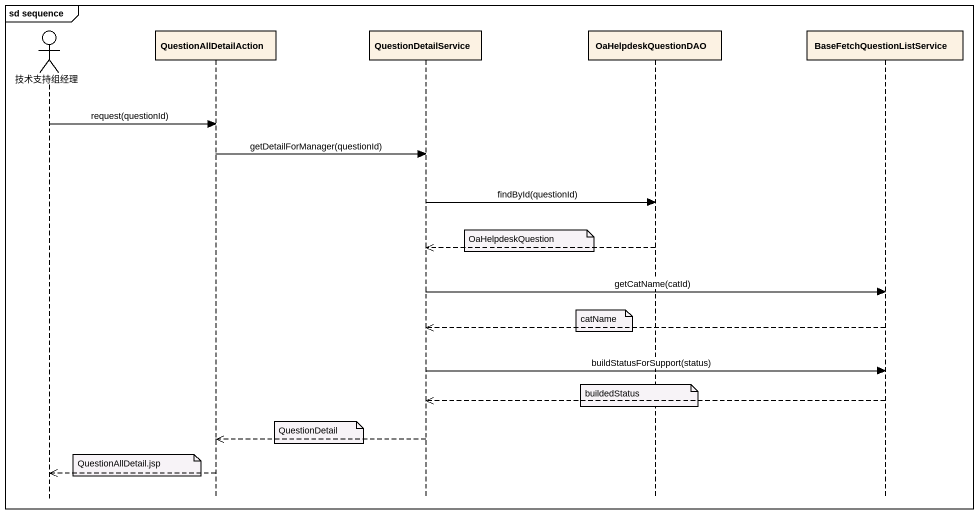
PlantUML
@startuml
mainframe sd sequence
hide footbox
actor 技术支持组经理
participant QuestionAllDetailAction
participant QuestionDetailService
participant OaHelpdeskQuestionDAO
participant BaseFetchQuestionListService

技术支持组经理 -> QuestionAllDetailAction : request(questionId)
QuestionAllDetailAction -> QuestionDetailService : getDetailForManager(questionId)
QuestionDetailService -> OaHelpdeskQuestionDAO : findById(questionId)
note right of QuestionDetailService : OaHelpdeskQuestion
OaHelpdeskQuestionDAO -->> QuestionDetailService
QuestionDetailService -> BaseFetchQuestionListService : getCatName(catId)
note left of OaHelpdeskQuestionDAO : catName
BaseFetchQuestionListService -->> QuestionDetailService
QuestionDetailService -> BaseFetchQuestionListService : buildStatusForSupport(status)
note over OaHelpdeskQuestionDAO : buildedStatus
BaseFetchQuestionListService -->> QuestionDetailService
note right of QuestionAllDetailAction : QuestionDetail
QuestionDetailService -->> QuestionAllDetailAction
note left of QuestionAllDetailAction : QuestionAllDetail.jsp
QuestionAllDetailAction -->> 技术支持组经理
@enduml
